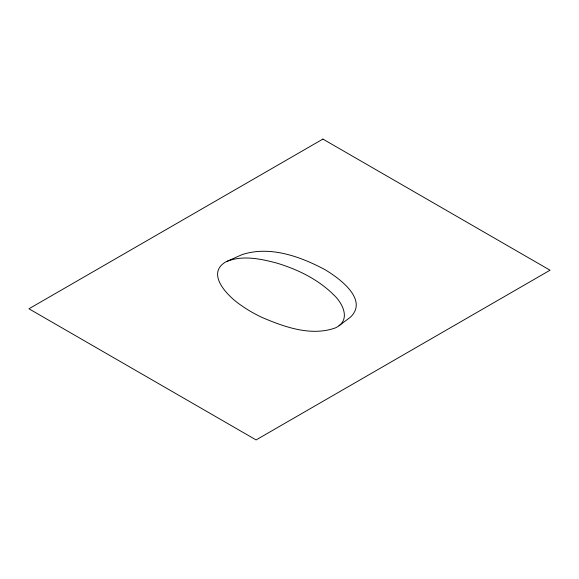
<?xml version="1.0" encoding="UTF-8"?>
<svg xmlns="http://www.w3.org/2000/svg" width="579" height="579" viewBox="0 0 579 579"><rect width="100%" height="100%" fill="white"/><g stroke="black" fill="none" stroke-linecap="round" stroke-linejoin="round"><path stroke-width="0.87" d="M339.005 325.76C350.353 317.27 341.4 301.666 333.243 294.385C317.69 279.114 297.468 269.336 276.784 263.083C260.326 258.755 241.602 254.688 225.419 262.099C205.089 274.475 229.385 297.62 241.262 305.423A146.212 84.418 0 0 0 262.026 317.437C284.513 327.041 311.234 336.631 335.509 327.852A22.364 12.912 0 0 0 338.997 325.76L350.338 317.256C369.026 299.582 338.664 277.717 324.653 269.474C299.951 256.367 269.64 245.467 241.877 254.702L227.156 261.252M322.901 139.076L28.95 308.788L256.099 439.924L550.05 270.212L322.901 139.076"/></g></svg>
